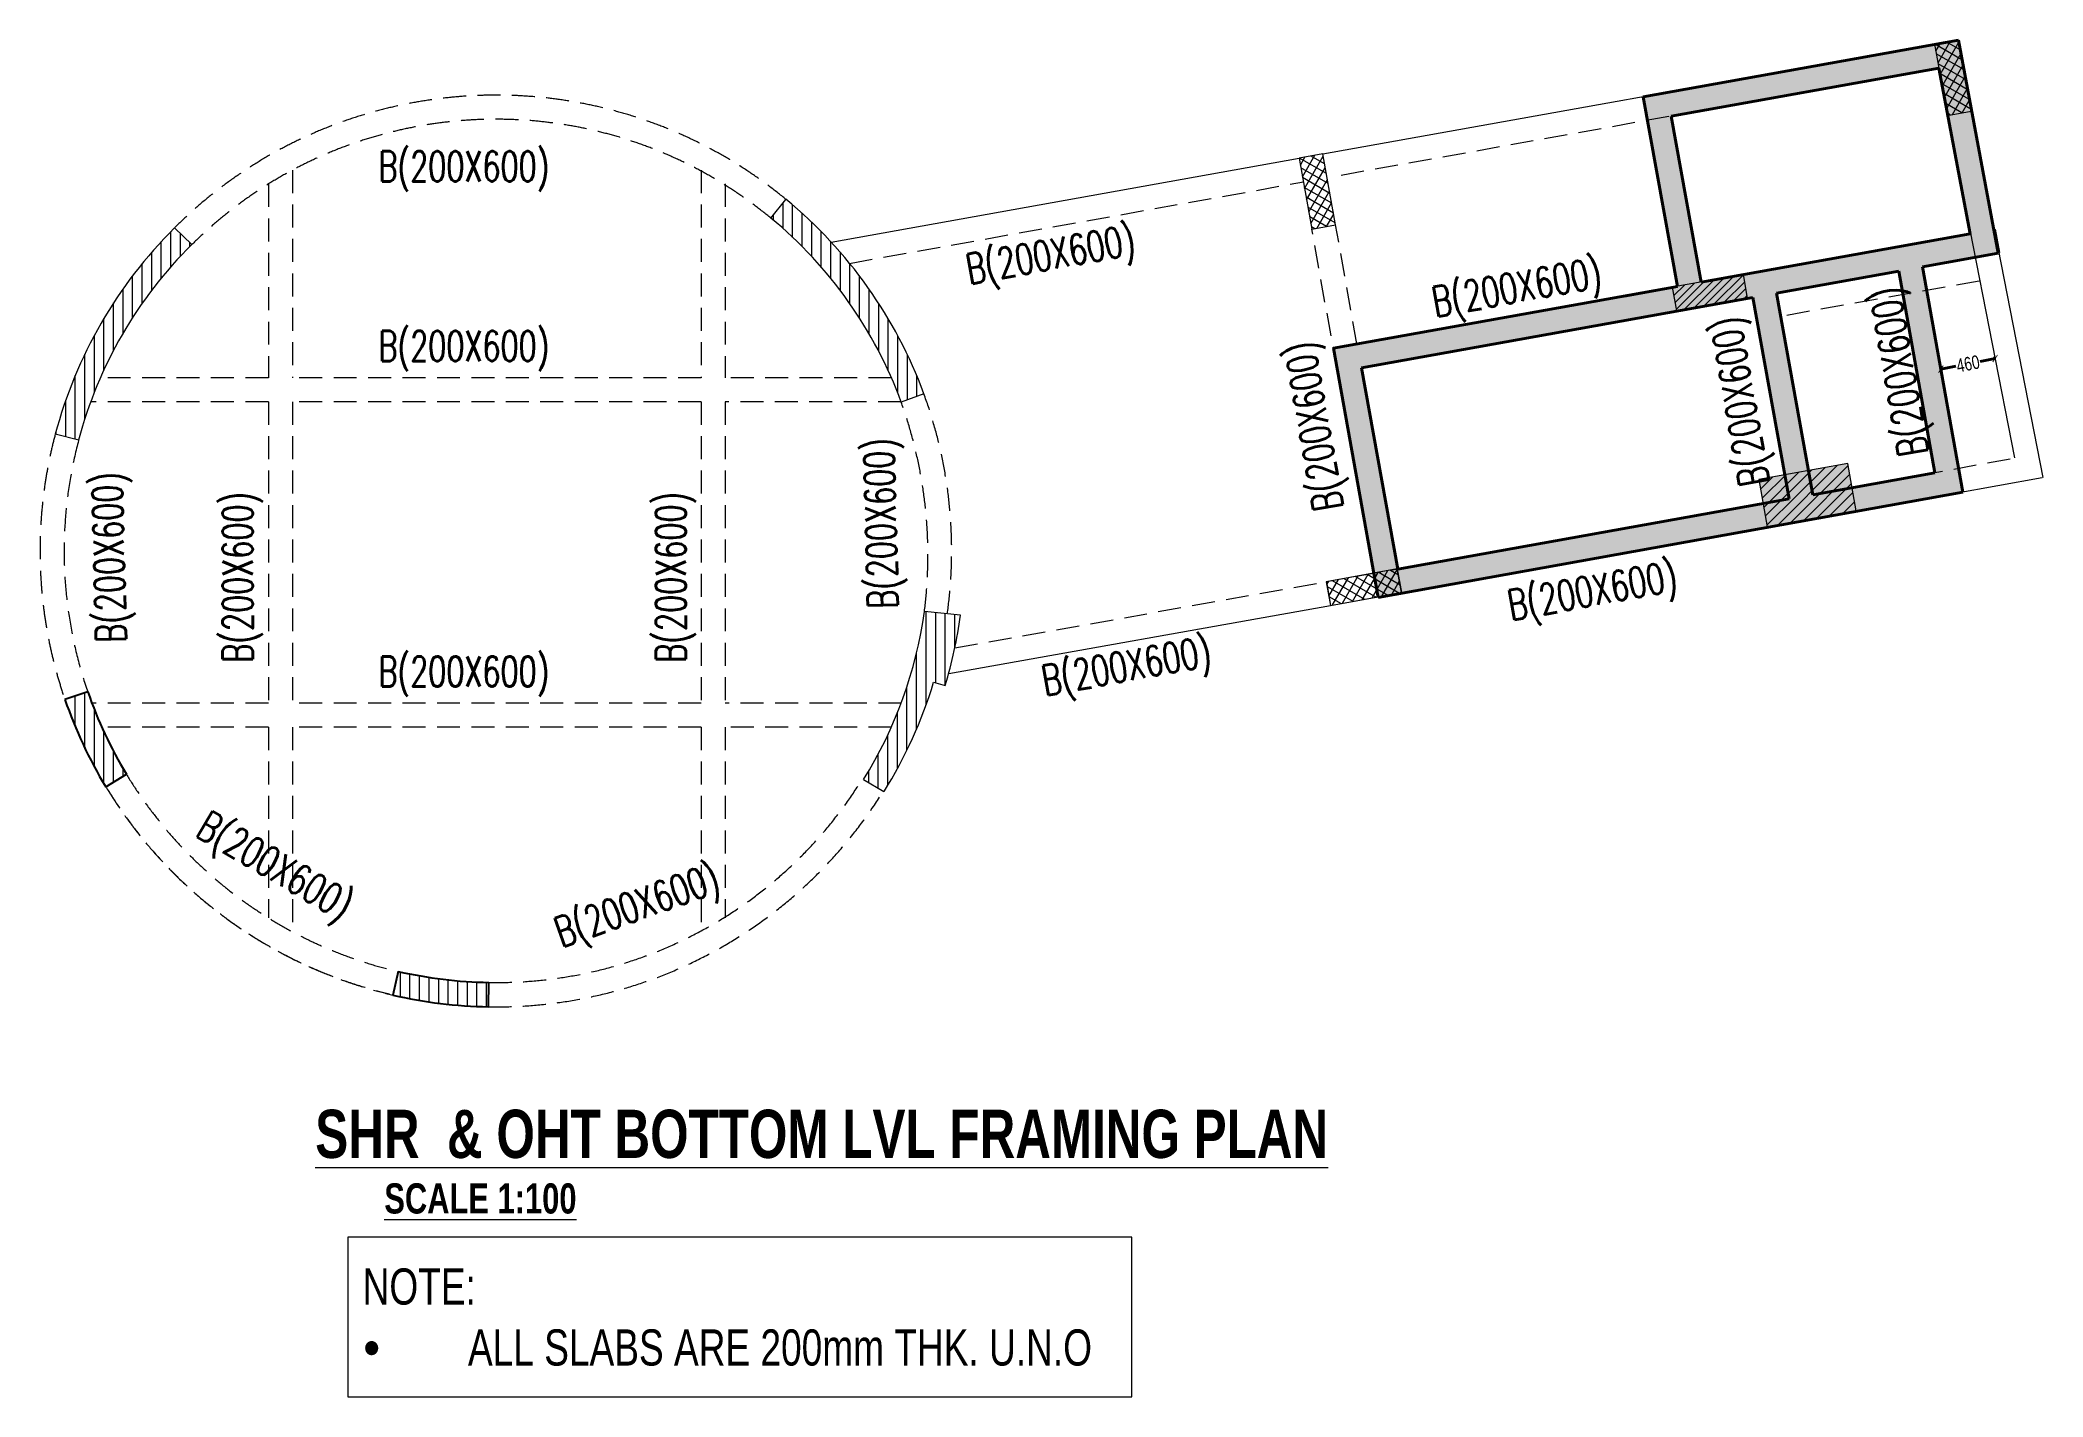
# Model space of a CAD drawing. Header units: millimetres. Extents: x 18953 to 35573, y 4840 to 16102.
import ezdxf

# ---------------------------------------------------------------- set-up
doc = ezdxf.new("R2010")
doc.units = ezdxf.units.MM
doc.linetypes.add('CONTINOUS', pattern=[0])
doc.linetypes.add('HIDDEN', pattern=[9.525, 6.35, -3.175])
for name, color, linetype, lineweight in [('G-ANNO-TEXT', 7, 'Continuous', 18), ('S-BEAM-IDEN', 2, 'Continuous', 9), ('S-COL HATCH', 8, 'Continuous', 0), ('S-COLUMN', 6, 'Continuous', 9), ('STR-BEAM', 4, 'CONTINOUS', 18), ('STR-RC WALL HATCH', 9, 'Continuous', 20), ('Wall', 2, 'Continuous', 40)]:
    doc.layers.add(name, color=color, linetype=linetype, lineweight=lineweight)
doc.styles.add('MtXpl_Swis721_LtCn_B', font='')
doc.styles.add('MtXpl_Symbol', font='symbol.ttf')
doc.styles.add('ROMANS', font='romans.shx', dxfattribs={"width": 0.65})
doc.styles.add('SOBHA', font='swisscl.ttf')
doc.styles.get('MtXpl_Swis721_LtCn_B').set_extended_font_data('Swis721 LtCn BT', bold=True)

# ---------------------------------------------------------------- blocks, each defined once
blk = doc.blocks.new('_ArchTick')
at = {"color": 0, "linetype": 'ByBlock', "const_width": 0.15}
blk.add_lwpolyline([(-0.5, -0.5), (0.5, 0.5)], dxfattribs=at)

msp = doc.modelspace()

# ---------------------------------------------------------------- hatches: boundary and pattern name
at = {"layer": 'S-COL HATCH'}
h = msp.add_hatch(color=256, dxfattribs=at)
h.dxf.hatch_style = 1
h.paths.add_polyline_path([(33953, 12588), (33214, 12455), (33285, 12061), (34023, 12194)])
at = {"layer": 'STR-RC WALL HATCH', "linetype": 'Continuous', "ltscale": 150}
h = msp.add_hatch(color=256, dxfattribs=at)
h.dxf.hatch_style = 1
h.paths.add_polyline_path([(34573, 14220), (35202, 14333), (34871, 16102), (32256, 15632), (32540, 14058), (32097, 13978), (29685, 13545), (30056, 11477), (34909, 12350)])
h.paths.add_polyline_path([(34376, 14185), (34677, 12511), (33663, 12329), (33362, 14002)], flags=16)
h.paths.add_polyline_path([(32736, 14093), (32489, 15471), (34709, 15870), (34969, 14495)], flags=16)
h.paths.add_polyline_path([(33166, 13967), (33466, 12294), (30219, 11710), (29918, 13383)], flags=16)

# ---------------------------------------------------------------- linework, layer by layer
at = {"color": 6, "ltscale": 25}
for p, q in [((19349, 10693), (19160, 10628)), ((19498, 9905), (19670, 10009)), ((21926, 8371), (21881, 8176)), ((22674, 8078), (22677, 8280))]:
    msp.add_line(p, q, dxfattribs=at)
for centre, radius, start, end in [((22739, 11864), 3586, 199.0491, 211.1438), ((22719, 11853), 3764, 198.9967, 211.1684), ((22745, 11988), 3708, 257.2422, 268.9511), ((22737, 11862), 3784, 256.9251, 269.0462)]:
    msp.add_arc(centre, radius, start, end, dxfattribs=at)
at = {"layer": 'G-ANNO-TEXT', "color": 6}
msp.add_lwpolyline([(21508, 6167), (21508, 4840), (28014, 4840), (28014, 6167)], close=True, dxfattribs=at)
msp.add_lwpolyline([(21508, 6167), (21508, 4840), (28014, 4840), (28014, 6167)], close=True, dxfattribs=at)
at = {"layer": 'S-COL HATCH', "color": 30, "linetype": 'Continuous', "ltscale": 25}
for p, q in [((34900, 15939, 0), (34677, 16068, 0)), ((34900, 15939, 0), (34677, 16068, 0)), ((34684, 16010, 0), (34722, 16076, 0)), ((34684, 16010, 0), (34722, 16076, 0)), ((34915, 15857, 0), (34688, 15988, 0)), ((34915, 15857, 0), (34688, 15988, 0)), ((34702, 15913, 0), (34804, 16091, 0)), ((34702, 15913, 0), (34804, 16091, 0)), ((34719, 15816, 0), (34874, 16084, 0)), ((34719, 15816, 0), (34874, 16084, 0)), ((34736, 15720, 0), (34892, 15988, 0)), ((34736, 15720, 0), (34892, 15988, 0)), ((34886, 16021, 0), (34774, 16085, 0)), ((34886, 16021, 0), (34774, 16085, 0)), ((34930, 15775, 0), (34703, 15906, 0)), ((34930, 15775, 0), (34703, 15906, 0)), ((34944, 15693, 0), (34718, 15824, 0)), ((34944, 15693, 0), (34718, 15824, 0)), ((34754, 15623, 0), (34909, 15891, 0)), ((34754, 15623, 0), (34909, 15891, 0)), ((34771, 15526, 0), (34926, 15794, 0)), ((34771, 15526, 0), (34926, 15794, 0)), ((34959, 15611, 0), (34732, 15743, 0)), ((34959, 15611, 0), (34732, 15743, 0)), ((34974, 15530, 0), (34747, 15661, 0)), ((34974, 15530, 0), (34747, 15661, 0)), ((34821, 15484, 0), (34944, 15697, 0)), ((34821, 15484, 0), (34944, 15697, 0)), ((34900, 15499, 0), (34762, 15579, 0)), ((34900, 15499, 0), (34762, 15579, 0)), ((34803, 15481, 0), (34777, 15497, 0)), ((34803, 15481, 0), (34777, 15497, 0)), ((34902, 15499, 0), (34961, 15601, 0)), ((34902, 15499, 0), (34961, 15601, 0)), ((29411, 15065, 0), (29449, 15131, 0)), ((29428, 14968, 0), (29531, 15146, 0)), ((29446, 14871, 0), (29601, 15140, 0)), ((29612, 15076, 0), (29501, 15140, 0)), ((29627, 14994, 0), (29404, 15123, 0)), ((29642, 14912, 0), (29415, 15043, 0)), ((29656, 14830, 0), (29430, 14961, 0)), ((29463, 14775, 0), (29618, 15043, 0)), ((29671, 14748, 0), (29444, 14879, 0)), ((29686, 14666, 0), (29459, 14798, 0)), ((29481, 14678, 0), (29636, 14946, 0)), ((29498, 14581, 0), (29653, 14849, 0)), ((29701, 14585, 0), (29474, 14716, 0)), ((29627, 14554, 0), (29489, 14634, 0)), ((29547, 14539, 0), (29670, 14752, 0)), ((29629, 14554, 0), (29688, 14656, 0)), ((29530, 14536, 0), (29503, 14552, 0)), ((29679, 11414, 0), (29810, 11640, 0)), ((29761, 11428, 0), (29892, 11655, 0)), ((29843, 11443, 0), (29974, 11669, 0)), ((29869, 11651, 0), (30137, 11495, 0)), ((29925, 11457, 0), (30056, 11684, 0)), ((29966, 11668, 0), (30234, 11513, 0)), ((30006, 11472, 0), (30138, 11699, 0)), ((30063, 11685, 0), (30240, 11582, 0)), ((30088, 11487, 0), (30217, 11710, 0)), ((30160, 11703, 0), (30226, 11664, 0)), ((29631, 11584, 0), (29647, 11611, 0)), ((29634, 11567, 0), (29847, 11444, 0)), ((29648, 11487, 0), (29728, 11626, 0)), ((29648, 11485, 0), (29750, 11426, 0)), ((29676, 11616, 0), (29943, 11461, 0)), ((29772, 11633, 0), (30040, 11478, 0)), ((30170, 11501, 0), (30235, 11613, 0))]:
    msp.add_line(p, q, dxfattribs=at)
at = {"layer": 'S-COLUMN'}
for p, q in [((34871, 16102, 0), (34674, 16067, 0)), ((34871, 16102, 0), (34674, 16067, 0)), ((34674, 16067, 0), (34780, 15477, 0)), ((34674, 16067, 0), (34780, 15477, 0)), ((34977, 15512, 0), (34871, 16102, 0)), ((34977, 15512, 0), (34871, 16102, 0)), ((34780, 15477, 0), (34977, 15512, 0)), ((34780, 15477, 0), (34977, 15512, 0)), ((29598, 15158, 0), (29401, 15122, 0)), ((29598, 15158, 0), (29401, 15122, 0)), ((29704, 14568, 0), (29598, 15158, 0)), ((29704, 14568, 0), (29598, 15158, 0)), ((29401, 15122, 0), (29507, 14532, 0)), ((29401, 15122, 0), (29507, 14532, 0)), ((25017, 14625, 0), (25143, 14780, 0)), ((20068, 14543, 0), (20213, 14405, 0)), ((29507, 14532, 0), (29704, 14568, 0)), ((29507, 14532, 0), (29704, 14568, 0)), ((33087, 14156, 0), (32497, 14051, 0)), ((33122, 13959, 0), (33087, 14156, 0)), ((32497, 14051, 0), (32532, 13854, 0)), ((32532, 13854, 0), (33122, 13959, 0)), ((26287, 13167, 0), (26099, 13097, 0)), ((19274, 12782, 0), (19080, 12830, 0)), ((33953, 12588, 0), (33214, 12455, 0)), ((33953, 12588, 0), (33214, 12455, 0)), ((34023, 12194, 0), (33953, 12588, 0)), ((34023, 12194, 0), (33953, 12588, 0)), ((33214, 12455, 0), (33285, 12061, 0)), ((33214, 12455, 0), (33285, 12061, 0)), ((33285, 12061, 0), (34023, 12194, 0)), ((33285, 12061, 0), (34023, 12194, 0)), ((30215, 11713, 0), (29625, 11607, 0)), ((30217, 11713, 0), (29627, 11607, 0)), ((30250, 11516, 0), (30215, 11713, 0)), ((30252, 11516, 0), (30217, 11713, 0)), ((29625, 11607, 0), (29660, 11410, 0)), ((29627, 11607, 0), (29662, 11410, 0)), ((29660, 11410, 0), (30250, 11516, 0)), ((29662, 11410, 0), (30252, 11516, 0)), ((26591, 11329, 0), (26292, 11360, 0)), ((26292, 11360, 0), (26292, 11360, 0)), ((26368, 10773, 0), (26464, 10744, 0)), ((25787, 9965, 0), (25956, 9865, 0))]:
    msp.add_line(p, q, dxfattribs=at)
for centre, radius, start, end in [((22736, 11862, 0), 3583, 20.1671, 50.4642), ((22736, 11862, 0), 3783, 20.1813, 50.486), ((22734, 11863, 0), 3780, 134.8575, 165.1757), ((22735, 11863, 0), 3582, 134.7727, 165.1196), ((22748, 11854, 0), 3578, 328.1381, 352.0707), ((22736, 11857, 0), 3891, 343.382, 352.2124), ((22639, 11914, 0), 3900, 328.2931, 342.9789)]:
    msp.add_arc(centre, radius, start, end, dxfattribs=at)
at = {"layer": 'STR-BEAM', "color": 4, "ltscale": 30}
for p, q in [((29598, 15158, 0), (34668, 16066, 0)), ((34781, 15474, 0), (35337, 12634, 0)), ((34977, 15512, 0), (35573, 12473, 0)), ((25519, 14424, 0), (29401, 15122, 0)), ((33396, 13808, 0), (33661, 12332, 0)), ((33728, 12141, 0), (35567, 12471, 0)), ((30252, 11516, 0), (33285, 12061, 0)), ((26493, 10845, 0), (29662, 11410, 0))]:
    msp.add_line(p, q, dxfattribs=at)
at = {"layer": 'STR-BEAM', "color": 4, "linetype": 'HIDDEN', "ltscale": 30}
for p, q in [((29750, 14982, 0), (34703, 15872, 0)), ((32736, 14093, 0), (32489, 15471, 0)), ((32539, 14058, 0), (32291, 15439, 0)), ((21048, 15023, 0), (21048, 13300, 0)), ((24438, 15023, 0), (24438, 13300, 0)), ((20848, 14908, 0), (20848, 13300, 0)), ((24638, 14908, 0), (24638, 13300, 0)), ((25671, 14249, 0), (29436, 14925, 0)), ((30019, 11678, 0), (29507, 14532, 0)), ((29881, 13580, 0), (29704, 14568, 0)), ((34376, 14185), (34640, 12705)), ((34573, 14220, 0), (34837, 12741)), ((32497, 14051, 0), (29881, 13580, 0)), ((35043, 14102, 0), (33396, 13808, 0)), ((29916, 13383, 0), (32532, 13854, 0)), ((33464, 12297, 0), (33199, 13773, 0)), ((20848, 13300, 0), (19455, 13300, 0)), ((24438, 13300, 0), (21048, 13300, 0)), ((26018, 13300, 0), (24638, 13300, 0)), ((30216, 11713, 0), (29916, 13383, 0)), ((20848, 13100, 0), (19374, 13100, 0)), ((20848, 13100, 0), (20848, 10600, 0)), ((24438, 13100, 0), (21048, 13100, 0)), ((21048, 13100, 0), (21048, 10600, 0)), ((24438, 13100, 0), (24438, 10600, 0)), ((26098, 13100, 0), (24638, 13100, 0)), ((24638, 13100, 0), (24638, 10600, 0)), ((33989, 12388, 0), (35331, 12633, 0)), ((29891, 11655, 0), (33249, 12258, 0)), ((26544, 11057, 0), (29627, 11607, 0)), ((20848, 10600, 0), (19383, 10600, 0)), ((24438, 10600, 0), (21048, 10600, 0)), ((26100, 10600, 0), (24638, 10600, 0)), ((20848, 10400, 0), (19466, 10400, 0)), ((20848, 10400, 0), (20848, 8817, 0)), ((24438, 10400, 0), (21048, 10400, 0)), ((21048, 10400, 0), (21048, 8701, 0)), ((24438, 10400, 0), (24438, 8701, 0)), ((26018, 10400, 0), (24638, 10400, 0)), ((24638, 10400, 0), (24638, 8817, 0))]:
    msp.add_line(p, q, dxfattribs=at)
for centre, radius, start, end in [((22736, 11865, 0), 3780, 50.454, 134.8077), ((22736, 11865, 0), 3580, 50.4304, 134.8112), ((22733, 11864, 0), 3785, 352.049, 20.1335), ((22574, 11826, 0), 3747, 352.8614, 19.8301), ((22737, 11861, 0), 3784, 165.1608, 199.0276), ((22737, 11861, 0), 3584, 165.1608, 199.0276), ((22741, 11866), 3589, 211.1643, 256.8754), ((22743, 11869), 3792, 211.1892, 256.8693), ((22730, 11855), 3773, 211.4544, 256.5474), ((22738, 11855), 3777, 269.0273, 327.3538), ((22743, 11850), 3570, 268.9458, 327.3772)]:
    msp.add_arc(centre, radius, start, end, dxfattribs=at)
at = {"layer": 'STR-RC WALL HATCH', "color": 8, "linetype": 'Continuous', "ltscale": 150}
for p, q in [((25039, 14607), (25039, 14653)), ((25119, 14538), (25119, 14751)), ((25198, 14465), (25198, 14734)), ((25277, 14388), (25277, 14664)), ((20039, 14220), (20039, 14514)), ((20118, 14308), (20118, 14495)), ((25357, 14305), (25357, 14590)), ((25436, 14217), (25436, 14512)), ((19880, 14025), (19880, 14342)), ((19959, 14126), (19959, 14431)), ((20197, 14390), (20197, 14420)), ((25516, 14123), (25516, 14428)), ((25595, 14022), (25595, 14339)), ((19721, 13798), (19721, 14146)), ((19801, 13916), (19801, 14248)), ((25674, 13912), (25674, 14245)), ((25754, 13794), (25754, 14143)), ((32678, 13880, 0), (32926, 14127, 0)), ((32760, 13895, 0), (33008, 14142, 0)), ((32842, 13909, 0), (33087, 14154, 0)), ((19642, 13668), (19642, 14038)), ((25833, 13664), (25833, 14034)), ((32499, 14038, 0), (32516, 14054, 0)), ((32509, 13981, 0), (32598, 14069, 0)), ((32520, 13923, 0), (32680, 14083, 0)), ((32530, 13866, 0), (32762, 14098, 0)), ((32596, 13865, 0), (32844, 14113, 0)), ((32924, 13924, 0), (33098, 14097, 0)), ((33006, 13938, 0), (33108, 14040, 0)), ((33088, 13953, 0), (33118, 13983, 0)), ((19562, 13525), (19562, 13920)), ((25912, 13520), (25912, 13917)), ((19404, 13178), (19404, 13652)), ((19483, 13363), (19483, 13792)), ((25992, 13358), (25992, 13788)), ((26071, 13171), (26071, 13647)), ((19324, 12955), (19324, 13495)), ((26151, 13116), (26151, 13490)), ((19245, 12790), (19245, 13318)), ((26230, 13146), (26230, 13312)), ((19166, 12809), (19166, 13111)), ((19086, 12829), (19086, 12855)), ((33229, 12374, 0), (33331, 12476, 0)), ((33242, 12299, 0), (33438, 12495, 0)), ((33256, 12224, 0), (33546, 12515, 0)), ((33269, 12150, 0), (33654, 12534, 0)), ((33283, 12075, 0), (33762, 12553, 0)), ((33374, 12077, 0), (33869, 12573, 0)), ((33482, 12097, 0), (33956, 12571, 0)), ((33589, 12116, 0), (33969, 12496, 0)), ((33216, 12449, 0), (33223, 12456, 0)), ((33697, 12135, 0), (33983, 12421, 0)), ((33805, 12155, 0), (33996, 12346, 0)), ((33913, 12174, 0), (34010, 12271, 0)), ((34020, 12193, 0), (34023, 12196, 0)), ((26306, 10588, 0), (26306, 11359, 0)), ((26385, 10767, 0), (26385, 11351, 0)), ((26465, 10745, 0), (26465, 11342, 0)), ((26544, 11059, 0), (26544, 11334, 0)), ((26227, 10386, 0), (26227, 11014, 0)), ((19245, 10405), (19245, 10657)), ((19324, 10228), (19324, 10685)), ((26147, 10212, 0), (26147, 10735, 0)), ((19166, 10612), (19166, 10630)), ((19404, 10071), (19404, 10547)), ((26068, 10057, 0), (26068, 10518, 0)), ((19483, 9931), (19483, 10361)), ((25989, 9918, 0), (25989, 10336, 0)), ((19562, 9944), (19562, 10200)), ((25909, 9893, 0), (25909, 10177, 0)), ((19642, 9992), (19642, 10056)), ((25830, 9940, 0), (25830, 10035, 0)), ((21944, 8162), (21944, 8367)), ((22023, 8146), (22023, 8350)), ((22102, 8131), (22102, 8335)), ((22182, 8119), (22182, 8322)), ((22261, 8108), (22261, 8311)), ((22341, 8099), (22341, 8301)), ((22420, 8091), (22420, 8294)), ((22499, 8085), (22499, 8287)), ((22579, 8081), (22579, 8283)), ((22658, 8079), (22658, 8280))]:
    msp.add_line(p, q, dxfattribs=at)
at = {"layer": 'Wall', "ltscale": 20}
for p, q in [((32256, 15632, 0), (34871, 16102, 0)), ((34871, 16102, 0), (35202, 14333, 0)), ((32489, 15471, 0), (34709, 15870, 0)), ((32256, 15632, 0), (32540, 14058, 0)), ((32489, 15471, 0), (32736, 14093, 0)), ((35202, 14333, 0), (34573, 14220, 0))]:
    msp.add_line(p, q, dxfattribs=at)
at = {"layer": 'Wall', "ltscale": 25}
for p, q in [((34709, 15870, 0), (34969, 14495, 0)), ((34969, 14495, 0), (32736, 14093, 0))]:
    msp.add_line(p, q, dxfattribs=at)
at = {"layer": 'Wall', "ltscale": 10}
for p, q in [((35208, 14335, 0), (35172, 14531, 0)), ((34376, 14185, 0), (33362, 14002, 0)), ((34677, 12511, 0), (34376, 14185, 0)), ((34909, 12350, 0), (34573, 14220, 0)), ((32540, 14058, 0), (29685, 13545, 0)), ((33166, 13967, 0), (29918, 13383, 0)), ((32540, 14058, 0), (32097, 13978, 0)), ((33466, 12294, 0), (33166, 13967, 0)), ((33362, 14002, 0), (33663, 12329, 0)), ((29685, 13545, 0), (30056, 11477, 0)), ((29918, 13383, 0), (30219, 11710, 0)), ((33663, 12329, 0), (34677, 12511, 0)), ((30056, 11477, 0), (34909, 12350, 0)), ((30219, 11710, 0), (33466, 12294, 0))]:
    msp.add_line(p, q, dxfattribs=at)
at = {"layer": 'Wall', "color": 8, "ltscale": 5}
for p, q in [((35173, 13470), (35173, 13472)), ((34724, 13382), (34723, 13383)), ((34726, 13371), (34849, 13395)), ((35176, 13459), (35053, 13435))]:
    msp.add_line(p, q, dxfattribs=at)

# ---------------------------------------------------------------- block references
at = {"layer": 'Wall', "color": 8, "ltscale": 5, "xscale": 50, "yscale": 50, "zscale": 50}
for p, rotation in [((35176, 13459), 11.08983049930058), ((34726, 13371), 191.0898304993004)]:
    msp.add_blockref('_ArchTick', p, dxfattribs=dict(at, rotation=rotation))

# ---------------------------------------------------------------- texts
at = {"layer": 'G-ANNO-TEXT', "color": 6}
for s, height, style, p in [('%%USHR  & OHT BOTTOM LVL FRAMING PLAN', 400, 'MtXpl_Swis721_LtCn_B', (21237, 6824)), ('NOTE:', 300, 'SOBHA', (21630, 5607)), ('NOTE:', 300, 'SOBHA', (21630, 5607)), ('ALL SLABS ARE 200mm THK. U.N.O', 300, 'SOBHA', (22504, 5101)), ('ALL SLABS ARE 200mm THK. U.N.O', 300, 'SOBHA', (22504, 5101)), ('·      ', 300, 'MtXpl_Symbol', (21635, 5101)), ('·      ', 300, 'MtXpl_Symbol', (21635, 5101))]:
    msp.add_text(s, height=height, dxfattribs=dict(at, style=style)).set_placement(p)
at = {"layer": 'G-ANNO-TEXT', "color": 1, "style": 'MtXpl_Swis721_LtCn_B'}
msp.add_text('%%USCALE 1:100', height=250, dxfattribs=at).set_placement((21810, 6363))
msp.add_text('%%USCALE 1:100', height=250, dxfattribs=at).set_placement((21810, 6363))
at = {"layer": 'S-BEAM-IDEN', "color": 3, "style": 'ROMANS', "width": 0.7}
for p in [(21762, 14929, 0), (21762, 13438, 0), (21762, 10737, 0)]:
    msp.add_text('B(200X600)', height=250, dxfattribs=at).set_placement(p)
for rotation, p in [(10.261, (26663, 14075)), (10.261, (30531, 13803)), (100.0384, (34624, 12673, 0)), (100.0384, (33303, 12426)), (100.0384, (29769, 12219)), (91.4307, (26072, 11385)), (91.4307, (19668, 11103)), (90, (20718, 10935, 0)), (90, (24312, 10935, 0)), (10.261, (31159, 11285)), (10.261, (27293, 10660)), (329.5538, (20232, 9503)), (19.5393, (23279, 8569))]:
    msp.add_text('B(200X600)', height=250, rotation=rotation, dxfattribs=at).set_placement(p)
at = {"layer": 'Wall', "color": 6, "ltscale": 5, "insert": (34951, 13415), "char_height": 112.5, "attachment_point": 5, "rotation": 11.0898, "style": 'SOBHA'}
msp.add_mtext('\\A1;460', dxfattribs=at)

doc.saveas('drawing.dxf')
